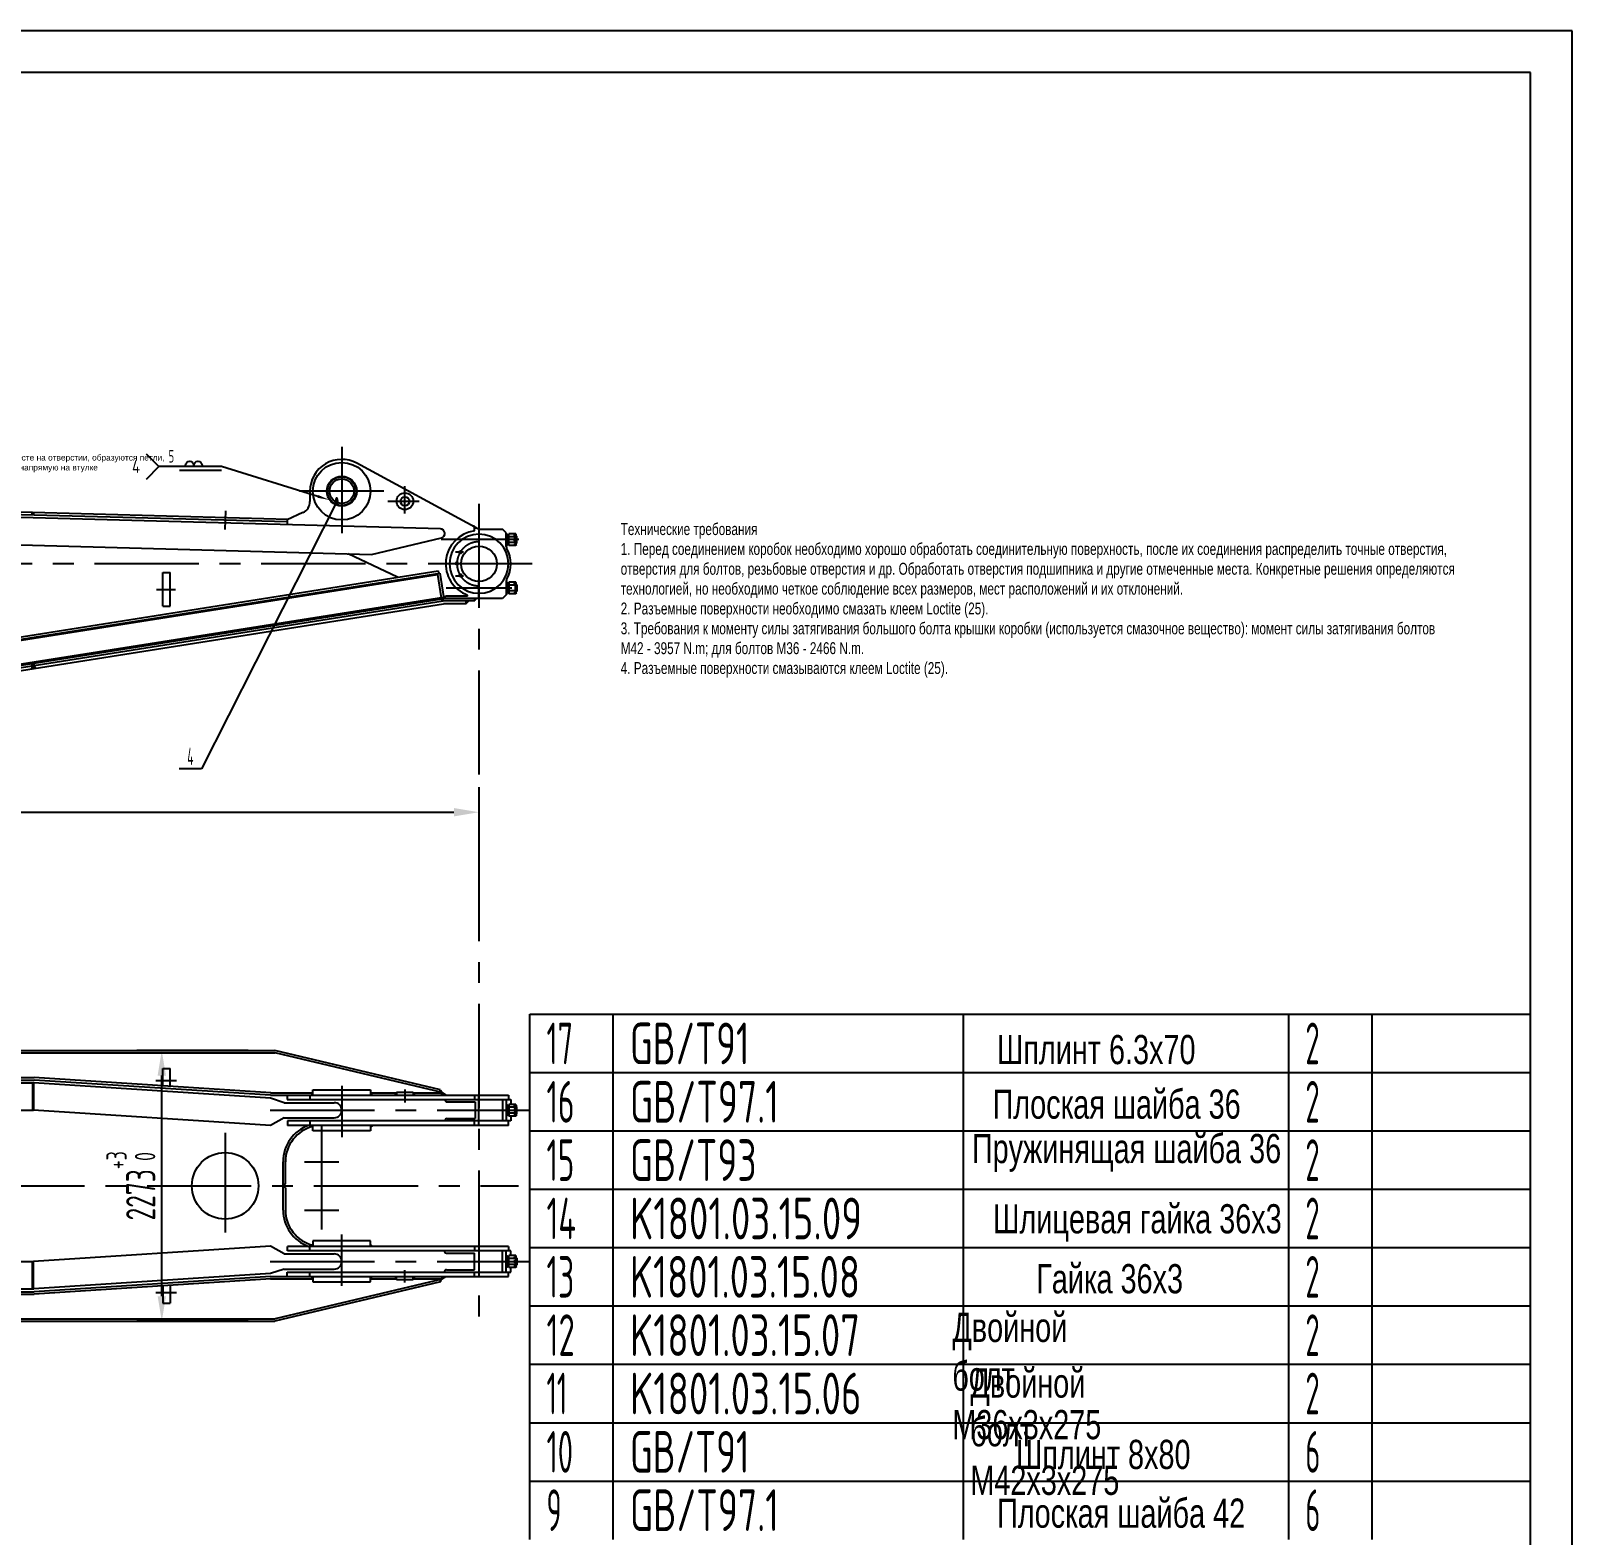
# Model space of a CAD drawing. Header units: millimetres. Extents: x 0 to 30627, y -801 to 20790.
# Drawn here: x 16461 to 29400, y 8155 to 20790 of the extents above; entities that cross this region are included whole.
import ezdxf
from ezdxf.enums import TextEntityAlignment as Align

# ---------------------------------------------------------------- set-up
doc = ezdxf.new("R2010")
doc.units = ezdxf.units.MM
doc.header["$LTSCALE"] = 700
doc.linetypes.add('F', pattern=[0.75, 0.5, -0.25])
doc.linetypes.add('G', pattern=[2, 1.25, -0.25, 0.25, -0.25])
for name, color, linetype in [('01', 7, 'Continuous'), ('02', 1, 'Continuous'), ('04', 2, 'F'), ('05', 142, 'G'), ('08', 1, 'Continuous'), ('11', 3, 'Continuous'), ('13', 3, 'Continuous')]:
    doc.layers.add(name, color=color, linetype=linetype)
doc.styles.get("Standard").update_dxf_attribs({"font": 'isocp', "width": 0.707, "bigfont": 'intecad.shx'})
doc.dimstyles.new('INTE', dxfattribs={"dimscale": 70, "dimtxt": 3.5, "dimasz": 3, "dimexe": 3, "dimexo": 0, "dimgap": 1, "dimtad": 1, "dimdec": 3, "dimdsep": 46, "dimtxsty": 'Standard', "dimcen": 0, "dimclrd": 1, "dimclre": 1, "dimclrt": 3, "dimaunit": 1, "dimadec": 0, "dimazin": 0, "dimtfac": 1, "dimtmove": 0, "dimatfit": 0, "dimfxl": 1, "dimarcsym": 0})

# ---------------------------------------------------------------- blocks, each defined once
blk = doc.blocks.new('*D7')
at = {"layer": '08', "color": 1, "lineweight": -2}
for p, q in [((2545, 12261), (2545, 14437)), ((20223, 13789), (20223, 14437)), ((2755, 14227), (20013, 14227))]:
    blk.add_line(p, q, dxfattribs=at)
at = {"layer": '08', "color": 1}
for points in [[(2755, 14262), (2755, 14192), (2545, 14227)], [(20013, 14262), (20013, 14192), (20223, 14227)]]:
    blk.add_solid(points, dxfattribs=at)
at = {"layer": 'DEFPOINTS', "color": 0}
for p in [(20223, 14227), (20223, 13789), (2545, 12261)]:
    blk.add_point(p, dxfattribs=at)
at = {"layer": '08', "color": 3, "insert": (11384, 14419), "char_height": 245, "attachment_point": 5}
blk.add_mtext('17678%%P0.5', dxfattribs=at)
blk = doc.blocks.new('*D13')
at = {"layer": '08', "color": 1, "lineweight": -2}
for p, q in [((18286, 12225), (17350, 12225)), ((17560, 10162), (17560, 12015)), ((18286, 9952), (17350, 9952))]:
    blk.add_line(p, q, dxfattribs=at)
at = {"layer": '08', "color": 1}
for points in [[(17525, 12015), (17595, 12015), (17560, 12225)], [(17525, 10162), (17595, 10162), (17560, 9952)]]:
    blk.add_solid(points, dxfattribs=at)
at = {"layer": 'DEFPOINTS', "color": 0}
for p in [(17560, 12225), (18286, 12225), (18286, 9952)]:
    blk.add_point(p, dxfattribs=at)
at = {"layer": '08', "color": 3, "insert": (17300, 11089), "char_height": 245, "attachment_point": 5, "rotation": 90}
blk.add_mtext('2273{\\C3;\\H0.7x;\\S+3^  0;}', dxfattribs=at)
blk = doc.blocks.new('*U14', base_point=(21252, 14157))
at = {"layer": '01'}
blk.add_lwpolyline([(20042, 14438), (20042, 14448, -1), (20111, 14448), (20111, 14438), (20111, 14448, -1), (20180, 14448), (20180, 14438), (20042, 14438)], format="xyb", dxfattribs=at)
at = {"layer": '02'}
for points in [[(19711, 14544), (19817, 14438), (19711, 14331)], [(21152, 14188), (20342, 14438), (19817, 14438)]]:
    blk.add_lwpolyline(points, dxfattribs=at)
blk.add_lwpolyline([(21252, 14157, 0, 24, 0), (21152, 14188, 24, 24, 0)], format="xyseb", dxfattribs=at)
at = {"layer": '04'}
blk.add_line((20342, 14406), (19817, 14406), dxfattribs=at)
at = {"layer": '13', "width": 0.707}
blk.add_text('5', height=105, dxfattribs=at).set_placement((19898, 14472))
at = {"layer": '13', "width": 1.010989}
blk.add_text('4', height=105, dxfattribs=at).set_placement((19592, 14385), (19661, 14385), align=Align.FIT)
blk = doc.blocks.new('*U36')
at = {"layer": '01'}
for points in [[(415, 292), (25, 292)], [(415, 5), (415, 292)]]:
    blk.add_lwpolyline(points, dxfattribs=at)
at = {"layer": '02'}
for points in [[(420, 297), (0, 297)], [(420, 0), (420, 297)]]:
    blk.add_lwpolyline(points, dxfattribs=at)
blk = doc.blocks.new('*U47')
at = {"layer": '01'}
for p, q in [((0, -490), (0, 0)), ((8400, -490), (8400, 0))]:
    blk.add_line(p, q, dxfattribs=at)
at = {"layer": '02'}
for p, q in [((0, 0), (700, 0)), ((700, -490), (700, 0)), ((700, 0), (3640, 0)), ((3640, -490), (3640, 0)), ((3640, 0), (6370, 0)), ((6370, -490), (6370, 0)), ((6370, 0), (7070, 0)), ((7070, -490), (7070, 0)), ((7070, 0), (8400, 0))]:
    blk.add_line(p, q, dxfattribs=at)
blk = doc.blocks.new('*U48')
at = {"layer": '01'}
for p, q in [((0, -490), (0, 0)), ((8400, -490), (8400, 0))]:
    blk.add_line(p, q, dxfattribs=at)
at = {"layer": '02'}
for p, q in [((0, 0), (700, 0)), ((700, -490), (700, 0)), ((700, 0), (3640, 0)), ((3640, -490), (3640, 0)), ((3640, 0), (6370, 0)), ((6370, -490), (6370, 0)), ((6370, 0), (7070, 0)), ((7070, -490), (7070, 0)), ((7070, 0), (8400, 0))]:
    blk.add_line(p, q, dxfattribs=at)
blk = doc.blocks.new('*U49')
at = {"layer": '01'}
for p, q in [((0, -490), (0, 0)), ((8400, -490), (8400, 0))]:
    blk.add_line(p, q, dxfattribs=at)
at = {"layer": '02'}
for p, q in [((0, 0), (700, 0)), ((700, -490), (700, 0)), ((700, 0), (3640, 0)), ((3640, -490), (3640, 0)), ((3640, 0), (6370, 0)), ((6370, -490), (6370, 0)), ((6370, 0), (7070, 0)), ((7070, -490), (7070, 0)), ((7070, 0), (8400, 0))]:
    blk.add_line(p, q, dxfattribs=at)
blk = doc.blocks.new('*U50')
at = {"layer": '01'}
for p, q in [((0, -490), (0, 0)), ((8400, -490), (8400, 0))]:
    blk.add_line(p, q, dxfattribs=at)
at = {"layer": '02'}
for p, q in [((0, 0), (700, 0)), ((700, -490), (700, 0)), ((700, 0), (3640, 0)), ((3640, -490), (3640, 0)), ((3640, 0), (6370, 0)), ((6370, -490), (6370, 0)), ((6370, 0), (7070, 0)), ((7070, -490), (7070, 0)), ((7070, 0), (8400, 0))]:
    blk.add_line(p, q, dxfattribs=at)
blk = doc.blocks.new('*U51')
at = {"layer": '01'}
for p, q in [((0, -490), (0, 0)), ((8400, -490), (8400, 0))]:
    blk.add_line(p, q, dxfattribs=at)
at = {"layer": '02'}
for p, q in [((0, 0), (700, 0)), ((700, -490), (700, 0)), ((700, 0), (3640, 0)), ((3640, -490), (3640, 0)), ((3640, 0), (6370, 0)), ((6370, -490), (6370, 0)), ((6370, 0), (7070, 0)), ((7070, -490), (7070, 0)), ((7070, 0), (8400, 0))]:
    blk.add_line(p, q, dxfattribs=at)
blk = doc.blocks.new('*U52')
at = {"layer": '01'}
for p, q in [((0, -490), (0, 0)), ((8400, -490), (8400, 0))]:
    blk.add_line(p, q, dxfattribs=at)
at = {"layer": '02'}
for p, q in [((0, 0), (700, 0)), ((700, -490), (700, 0)), ((700, 0), (3640, 0)), ((3640, -490), (3640, 0)), ((3640, 0), (6370, 0)), ((6370, -490), (6370, 0)), ((6370, 0), (7070, 0)), ((7070, -490), (7070, 0)), ((7070, 0), (8400, 0))]:
    blk.add_line(p, q, dxfattribs=at)
blk = doc.blocks.new('*U53')
at = {"layer": '01'}
for p, q in [((0, -490), (0, 0)), ((8400, -490), (8400, 0))]:
    blk.add_line(p, q, dxfattribs=at)
at = {"layer": '02'}
for p, q in [((0, 0), (700, 0)), ((700, -490), (700, 0)), ((700, 0), (3640, 0)), ((3640, -490), (3640, 0)), ((3640, 0), (6370, 0)), ((6370, -490), (6370, 0)), ((6370, 0), (7070, 0)), ((7070, -490), (7070, 0)), ((7070, 0), (8400, 0))]:
    blk.add_line(p, q, dxfattribs=at)
blk = doc.blocks.new('*U54')
at = {"layer": '01'}
for p, q in [((0, -490), (0, 0)), ((8400, -490), (8400, 0))]:
    blk.add_line(p, q, dxfattribs=at)
at = {"layer": '02'}
for p, q in [((0, 0), (700, 0)), ((700, -490), (700, 0)), ((700, 0), (3640, 0)), ((3640, -490), (3640, 0)), ((3640, 0), (6370, 0)), ((6370, -490), (6370, 0)), ((6370, 0), (7070, 0)), ((7070, -490), (7070, 0)), ((7070, 0), (8400, 0))]:
    blk.add_line(p, q, dxfattribs=at)
blk = doc.blocks.new('*U55')
at = {"layer": '01'}
for p, q in [((0, -490), (0, 0)), ((0, 0), (700, 0)), ((700, 0), (3640, 0)), ((3640, 0), (6370, 0)), ((6370, 0), (7070, 0)), ((7070, 0), (8400, 0)), ((8400, -490), (8400, 0))]:
    blk.add_line(p, q, dxfattribs=at)
at = {"layer": '02'}
for p, q in [((700, -490), (700, 0)), ((3640, -490), (3640, 0)), ((6370, -490), (6370, 0)), ((7070, -490), (7070, 0))]:
    blk.add_line(p, q, dxfattribs=at)

msp = doc.modelspace()

# ---------------------------------------------------------------- hatches: boundary and pattern name
at = {"layer": '01', "linetype": 'Continuous'}
msp.add_hatch(color=7, dxfattribs=at).paths.add_polyline_path([(16488.9525, 16743.0009), (16468.387, 16743.5557), (16475.7412, 16723.35), (16481.7412, 16723.1881)])
at = {"layer": '01'}
for points in [[(20184.7412, 16624.4882), (20184.7412, 16605.4882), (20219.8683, 16605.4882)], [(19921.7412, 16021.4882), (19909.1042, 16019.4932), (19912.3383, 15999.7561)], [(20116.1866, 15980.6206), (20136.4104, 16001.4882), (20116.1866, 16001.4882)], [(20188.7412, 16007.8313), (20203.2693, 16021.4882), (20188.7412, 16021.4882)], [(18829.2412, 11866.9964), (18829.2412, 11850.9964), (18813.2412, 11850.9964)], [(19312.2412, 11866.9964), (19312.2412, 11850.9964), (19328.2412, 11850.9964)], [(19530.7412, 11870.9964), (19515.8279, 11850.9964), (19530.7412, 11850.9964)], [(19670.7412, 11870.9964), (19685.6546, 11850.9964), (19670.7412, 11850.9964)], [(19907.4238, 11873.4971), (19894.6263, 11876.5433), (19898.6408, 11893.4088)], [(19946.3519, 11850.9964), (19909.1042, 11850.9964), (19914.0827, 11871.912)], [(19935.8151, 11859.4034), (19935.8151, 11850.9964), (19945.7479, 11850.9964)], [(18829.2412, 11580.9964), (18829.2412, 11596.9964), (18813.2412, 11596.9964)], [(19312.2412, 11580.9964), (19312.2412, 11596.9964), (19328.2412, 11596.9964)], [(18829.2412, 10596.9964), (18829.2412, 10580.9964), (18813.2412, 10580.9964)], [(19312.2412, 10596.9964), (19312.2412, 10580.9964), (19328.2412, 10580.9964)], [(18829.2412, 10310.9964), (18829.2412, 10326.9964), (18813.2412, 10326.9964)], [(19328.2412, 10326.9964), (19312.2412, 10326.9964), (19312.2412, 10310.9964)], [(19530.7412, 10306.9964), (19515.8279, 10326.9964), (19530.7412, 10326.9964)], [(19670.7412, 10306.9964), (19685.6546, 10326.9964), (19670.7412, 10326.9964)], [(19907.4238, 10304.4957), (19894.6263, 10301.4495), (19898.6408, 10284.584)], [(19946.3519, 10326.9964), (19909.1042, 10326.9964), (19914.0827, 10306.0807)], [(19935.8151, 10318.5894), (19935.8151, 10326.9964), (19945.7479, 10326.9964)]]:
    msp.add_hatch(color=256, dxfattribs=at).paths.add_polyline_path(points)
h = msp.add_hatch(color=256, dxfattribs=at)
h.paths.add_polyline_path([(16474.7254, 15457.0756), (16478.1866, 15457.622), (16478.1866, 15477.8697), (16465.3105, 15475.837)])
h.paths.add_polyline_path([(16495.4189, 15480.5901), (16478.1866, 15477.8697), (16478.1866, 15457.622), (16485.2557, 15458.738)])
h = msp.add_hatch(color=256, dxfattribs=at)
h.paths.add_polyline_path([(16479.4605, 15457.8231), (16470.6384, 15456.4304), (16466.0157, 15430.391), (16479.4605, 15432.5135)])
h.paths.add_polyline_path([(16487.6766, 15459.1201), (16479.4605, 15457.8231), (16479.4605, 15432.5135), (16497.006, 15435.2833)])
h = msp.add_hatch(color=256, dxfattribs=at)
h.paths.add_polyline_path([(18597.7234, 11105.8273), (18577.7412, 11098.5543), (18577.7412, 11088.9964), (18597.7234, 11088.9964)])
h.paths.add_polyline_path([(18597.7234, 11088.9964), (18577.7412, 11088.9964), (18577.7412, 11079.4384), (18597.7234, 11072.1655)])

# ---------------------------------------------------------------- linework, layer by layer
for p, q in [((20219.8683, 16605.4882), (19197.7684, 17158.3351)), ((19899.9514, 16605.9681), (11910.7412, 16821.4882)), ((18620.2154, 16685.5071), (11911.3481, 16866.4882)), ((18613.7412, 16665.6745), (11911.4154, 16846.4791)), ((18803.7412, 16923.4882), (18803.7412, 16836.0678)), ((16478.1866, 16723.284), (16478.7259, 16743.2768)), ((16478.1866, 16723.284), (16478.7259, 16743.2768)), ((20184.7412, 16589.8882), (20184.7412, 16630.4882)), ((20530.9006, 16566.1403), (20472.7412, 16566.1403)), ((20472.7412, 16466.836), (20472.7412, 16566.1403)), ((20534.7412, 16559.4882), (20530.9006, 16566.1403)), ((15716.3895, 16489.9873), (19321.0474, 16392.7467)), ((19321.0474, 16392.7467), (19906.7823, 16531.2713)), ((20451.7412, 16561.9882), (20462.7412, 16561.9882)), ((20462.7412, 16470.9882), (20451.7412, 16470.9882)), ((20462.7412, 16561.9882), (20462.7412, 16470.9882)), ((20472.7412, 16556.4882), (20462.7412, 16556.4882)), ((20472.7412, 16476.4882), (20462.7412, 16476.4882)), ((20532.3227, 16541.3142), (20472.7412, 16541.3142)), ((20532.3227, 16491.6621), (20472.7412, 16491.6621)), ((20530.9006, 16466.836), (20472.7412, 16466.836)), ((20516.7412, 16522.4882), (20516.7412, 16510.4882)), ((20534.7412, 16522.4882), (20516.7412, 16522.4882)), ((20534.7412, 16510.4882), (20516.7412, 16510.4882)), ((20534.7412, 16556.7272), (20519.7412, 16556.7272)), ((20519.7412, 16550.3629), (20519.7412, 16556.7272)), ((20534.7412, 16550.3629), (20519.7412, 16550.3629)), ((20534.7412, 16482.6134), (20519.7412, 16482.6134)), ((20519.7412, 16482.6134), (20519.7412, 16476.2491)), ((20534.7412, 16476.2491), (20519.7412, 16476.2491)), ((20534.7412, 16473.4882), (20530.9006, 16466.836)), ((20534.7412, 16473.4882), (20534.7412, 16559.4882)), ((20536.4389, 16546.4882), (20534.7412, 16546.4882)), ((20536.4389, 16486.4882), (20534.7412, 16486.4882)), ((20536.4389, 16546.4882), (20536.4389, 16486.4882)), ((19539.9027, 16201.1353), (19125.8243, 16398.0131)), ((9815.1852, 14664.9343), (19881.038, 16253.9852)), ((9818.3039, 14645.1789), (19892.8233, 16235.598)), ((9819.8633, 14635.3012), (19874.6273, 16222.6016)), ((17567.4426, 16239.0564), (17631.4426, 16239.0564)), ((19874.6273, 16222.6016), (19905.1905, 16028.9992)), ((19892.8233, 16235.598), (19926.5051, 16022.2402)), ((20127.7412, 16040.4882), (20127.7412, 16051.1601)), ((20462.7412, 16155.9882), (20451.7412, 16155.9882)), ((20451.7412, 16064.9882), (20462.7412, 16064.9882)), ((20462.7412, 16064.9882), (20462.7412, 16155.9882)), ((20472.7412, 16150.4882), (20462.7412, 16150.4882)), ((20472.7412, 16070.4882), (20462.7412, 16070.4882)), ((20472.7412, 16160.1403), (20472.7412, 16060.836)), ((20530.9006, 16160.1403), (20472.7412, 16160.1403)), ((20532.3227, 16135.3142), (20472.7412, 16135.3142)), ((20532.3227, 16085.6621), (20472.7412, 16085.6621)), ((20530.9006, 16060.836), (20472.7412, 16060.836)), ((20534.7412, 16150.7272), (20519.7412, 16150.7272)), ((20519.7412, 16144.3629), (20519.7412, 16150.7272)), ((20534.7412, 16144.3629), (20519.7412, 16144.3629)), ((20534.7412, 16076.6134), (20519.7412, 16076.6134)), ((20519.7412, 16076.6134), (20519.7412, 16070.2491)), ((20534.7412, 16070.2491), (20519.7412, 16070.2491)), ((20534.7412, 16153.4882), (20530.9006, 16160.1403)), ((20534.7412, 16067.4882), (20530.9006, 16060.836)), ((20534.7412, 16067.4882), (20534.7412, 16153.4882)), ((20536.4389, 16140.4882), (20534.7412, 16140.4882)), ((20536.4389, 16080.4882), (20534.7412, 16080.4882)), ((20536.4389, 16080.4882), (20536.4389, 16140.4882)), ((9850.4264, 14441.6988), (19924.9458, 16032.1179)), ((9851.9858, 14431.8212), (19926.5051, 16022.2402)), ((9855.1064, 14412.0661), (19923.3102, 16001.4882)), ((9859.0073, 14387.3723), (19925.2714, 15976.4882)), ((17567.4426, 15959.0564), (17631.4426, 15959.0564)), ((19912.3383, 15999.7561), (19909.1042, 16019.4932)), ((19912.3383, 15999.7561), (19921.7412, 16021.4882)), ((20116.1866, 15980.6206), (20136.4104, 16001.4882)), ((20116.1866, 15976.4882), (20116.1866, 16001.4882)), ((20188.7412, 16007.8313), (20203.2693, 16021.4882)), ((16474.7254, 15457.0756), (16465.3105, 15475.837)), ((16470.6384, 15456.4304), (16466.0157, 15430.391)), ((16478.1866, 15457.622), (16475.0679, 15477.3773)), ((16478.1866, 15457.622), (16478.1866, 15477.8697)), ((16485.2557, 15458.738), (16495.4189, 15480.5901)), ((16487.6766, 15459.1201), (16497.006, 15435.2833)), ((19898.9102, 11894.5404), (18508.5152, 12225.4964)), ((7674.7412, 11997.9964), (16488.3804, 11997.9964)), ((18587.7412, 11787.4964), (18473.7412, 11825.4964)), ((18587.7412, 11787.4964), (19007.2412, 11787.4964)), ((18803.7412, 11850.9964), (18803.7412, 11812.9964)), ((18813.2412, 11850.9964), (18829.2412, 11866.9964)), ((18829.2412, 11850.9964), (18829.2412, 11895.9964)), ((19312.2412, 11895.9964), (19312.2412, 11850.9964)), ((19328.2412, 11850.9964), (19312.2412, 11866.9964)), ((19530.7412, 11870.9964), (19515.8279, 11850.9964)), ((19530.7412, 11875.9964), (19530.7412, 11850.9964)), ((19530.7412, 11875.9964), (19670.7412, 11875.9964)), ((19670.7412, 11875.9964), (19670.7412, 11850.9964)), ((19670.7412, 11870.9964), (19685.6546, 11850.9964)), ((19898.6408, 11893.4088), (19907.4238, 11873.4971)), ((19914.0827, 11871.912), (19946.3519, 11850.9964)), ((19935.8151, 11859.4034), (19945.7479, 11850.9964)), ((19935.8151, 11857.826), (19935.8151, 11850.9964)), ((20184.7412, 11850.9964), (20184.7412, 11812.9964)), ((20222.7412, 11596.9964), (20222.7412, 11850.9964)), ((20470.7412, 11850.9964), (20470.7412, 11812.9964)), ((18473.7412, 11596.4964), (16481.7412, 11723.9964)), ((18587.7412, 11660.4964), (18473.7412, 11596.4964)), ((18587.7412, 11660.4964), (19007.2412, 11660.4964)), ((20451.7412, 11769.4964), (20462.7412, 11769.4964)), ((20462.7412, 11678.4964), (20451.7412, 11678.4964)), ((20462.7412, 11769.4964), (20462.7412, 11678.4964)), ((20472.7412, 11763.9964), (20462.7412, 11763.9964)), ((20472.7412, 11683.9964), (20462.7412, 11683.9964)), ((20472.7412, 11773.6485), (20472.7412, 11674.3443)), ((20530.9006, 11773.6485), (20472.7412, 11773.6485)), ((20532.3227, 11748.8225), (20472.7412, 11748.8225)), ((20532.3227, 11699.1703), (20472.7412, 11699.1703)), ((20530.9006, 11674.3443), (20472.7412, 11674.3443)), ((20534.7412, 11729.9964), (20516.7412, 11729.9964)), ((20516.7412, 11717.9964), (20516.7412, 11729.9964)), ((20534.7412, 11717.9964), (20516.7412, 11717.9964)), ((20519.7412, 11757.8712), (20519.7412, 11764.2355)), ((20534.7412, 11764.2355), (20519.7412, 11764.2355)), ((20534.7412, 11757.8712), (20519.7412, 11757.8712)), ((20519.7412, 11690.1216), (20519.7412, 11683.7573)), ((20534.7412, 11690.1216), (20519.7412, 11690.1216)), ((20534.7412, 11683.7573), (20519.7412, 11683.7573)), ((20534.7412, 11766.9964), (20530.9006, 11773.6485)), ((20534.7412, 11680.9964), (20530.9006, 11674.3443)), ((20534.7412, 11766.9964), (20534.7412, 11680.9964)), ((20536.4389, 11753.9964), (20534.7412, 11753.9964)), ((20536.4389, 11693.9964), (20534.7412, 11693.9964)), ((20536.4389, 11753.9964), (20536.4389, 11693.9964)), ((20489.7412, 11634.9964), (18614.7234, 11634.9964)), ((18614.7234, 11634.9964), (18614.7234, 11596.9964)), ((20470.7412, 11596.9964), (18614.7234, 11596.9964)), ((18803.7412, 11634.9964), (18803.7412, 11596.9964)), ((18813.2412, 11596.9964), (18829.2412, 11580.9964)), ((18829.2412, 11551.9964), (18829.2412, 11596.9964)), ((19312.2412, 11551.9964), (18829.2412, 11551.9964)), ((19328.2412, 11596.9964), (19312.2412, 11580.9964)), ((19312.2412, 11596.9964), (19312.2412, 11551.9964)), ((20184.7412, 11596.9964), (20184.7412, 11634.9964)), ((20470.7412, 11596.9964), (20470.7412, 11634.9964)), ((18577.7412, 10885.9964), (18577.7412, 11291.9964)), ((18597.7234, 11105.8273), (18577.7412, 11098.5543)), ((18597.7234, 11072.1655), (18577.7412, 11079.4384)), ((19312.2412, 10625.9964), (18829.2412, 10625.9964)), ((18829.2412, 10625.9964), (18829.2412, 10580.9964)), ((19312.2412, 10580.9964), (19312.2412, 10625.9964)), ((18473.7412, 10581.4964), (16481.7412, 10453.9964)), ((18587.7412, 10517.4964), (18473.7412, 10581.4964)), ((18587.7412, 10517.4964), (19007.2412, 10517.4964)), ((20470.7412, 10580.9964), (18614.7234, 10580.9964)), ((18614.7234, 10542.9964), (18614.7234, 10580.9964)), ((20489.7412, 10542.9964), (18614.7234, 10542.9964)), ((18803.7412, 10542.9964), (18803.7412, 10580.9964)), ((18813.2412, 10580.9964), (18829.2412, 10596.9964)), ((19328.2412, 10580.9964), (19312.2412, 10596.9964)), ((20184.7412, 10580.9964), (20184.7412, 10542.9964)), ((20222.7412, 10580.9964), (20222.7412, 10326.9964)), ((20462.7412, 10499.4964), (20451.7412, 10499.4964)), ((20462.7412, 10408.4964), (20462.7412, 10499.4964)), ((20472.7412, 10493.9964), (20462.7412, 10493.9964)), ((20470.7412, 10580.9964), (20470.7412, 10542.9964)), ((20472.7412, 10404.3443), (20472.7412, 10503.6485)), ((20530.9006, 10503.6485), (20472.7412, 10503.6485)), ((20534.7412, 10494.2355), (20519.7412, 10494.2355)), ((20519.7412, 10487.8712), (20519.7412, 10494.2355)), ((20534.7412, 10487.8712), (20519.7412, 10487.8712)), ((20534.7412, 10496.9964), (20530.9006, 10503.6485)), ((20534.7412, 10410.9964), (20534.7412, 10496.9964)), ((20536.4389, 10483.9964), (20534.7412, 10483.9964)), ((20536.4389, 10423.9964), (20536.4389, 10483.9964)), ((18587.7412, 10390.4964), (18473.7412, 10352.4964)), ((18587.7412, 10390.4964), (19007.2412, 10390.4964)), ((18803.7412, 10326.9964), (18803.7412, 10364.9964)), ((20184.7412, 10326.9964), (20184.7412, 10364.9964)), ((20451.7412, 10408.4964), (20462.7412, 10408.4964)), ((20472.7412, 10413.9964), (20462.7412, 10413.9964)), ((20470.7412, 10326.9964), (20470.7412, 10364.9964)), ((20532.3227, 10478.8225), (20472.7412, 10478.8225)), ((20532.3227, 10429.1703), (20472.7412, 10429.1703)), ((20530.9006, 10404.3443), (20472.7412, 10404.3443)), ((20516.7412, 10447.9964), (20516.7412, 10459.9964)), ((20534.7412, 10459.9964), (20516.7412, 10459.9964)), ((20534.7412, 10447.9964), (20516.7412, 10447.9964)), ((20519.7412, 10420.1216), (20519.7412, 10413.7573)), ((20534.7412, 10420.1216), (20519.7412, 10420.1216)), ((20534.7412, 10413.7573), (20519.7412, 10413.7573)), ((20534.7412, 10410.9964), (20530.9006, 10404.3443)), ((20536.4389, 10423.9964), (20534.7412, 10423.9964)), ((19898.9102, 10283.4524), (18508.5152, 9952.4964)), ((18813.2412, 10326.9964), (18829.2412, 10310.9964)), ((18829.2412, 10326.9964), (18829.2412, 10281.9964)), ((19312.2412, 10281.9964), (19312.2412, 10326.9964)), ((19328.2412, 10326.9964), (19312.2412, 10310.9964)), ((19530.7412, 10306.9964), (19515.8279, 10326.9964)), ((19530.7412, 10301.9964), (19530.7412, 10326.9964)), ((19530.7412, 10301.9964), (19670.7412, 10301.9964)), ((19670.7412, 10306.9964), (19685.6546, 10326.9964)), ((19670.7412, 10301.9964), (19670.7412, 10326.9964)), ((19898.6408, 10284.584), (19907.4238, 10304.4957)), ((19914.0827, 10306.0807), (19946.3519, 10326.9964)), ((19935.8151, 10318.5894), (19945.7479, 10326.9964)), ((7674.7412, 10179.9964), (16488.3804, 10179.9964))]:
    msp.add_line(p, q, dxfattribs=at)
at = {"layer": '01', "color": 7, "linetype": 'Continuous'}
for p, q in [((16475.7966, 16723.1979), (16468.387, 16743.5557)), ((16481.7412, 16723.1881), (16488.9525, 16743.0009)), ((18744.8483, 16743.6244), (18613.7412, 16682.4882)), ((18613.7412, 16682.4882), (18613.7412, 16641.4882)), ((20184.7412, 16630.4882), (20173.6485, 16630.4882)), ((20222.7412, 16605.4882), (20419.7412, 16605.4882)), ((20222.7412, 16605.4882), (20222.7412, 16447.9882)), ((20451.7412, 16573.4882), (20419.7412, 16605.4882)), ((20451.7412, 16457.5298), (20451.7412, 16573.4882)), ((20539.4389, 16543.4882), (20536.4389, 16546.4882)), ((20539.4389, 16489.4882), (20536.4389, 16486.4882)), ((20539.4389, 16489.4882), (20539.4389, 16543.4882)), ((17567.4426, 15959.0564), (17567.4426, 16239.0564)), ((17631.4426, 15959.0564), (17631.4426, 16239.0564)), ((19881.038, 16253.9852), (19883.9967, 16235.2434)), ((20222.7412, 16021.4882), (20222.7412, 16178.9882)), ((20451.7412, 16053.4882), (20419.7412, 16021.4882)), ((20451.7412, 16169.4465), (20451.7412, 16053.4882)), ((20539.4389, 16137.4882), (20536.4389, 16140.4882)), ((20539.4389, 16083.4882), (20536.4389, 16080.4882)), ((20539.4389, 16137.4882), (20539.4389, 16083.4882)), ((20419.7412, 16021.4882), (19921.7412, 16021.4882)), ((20188.7412, 16001.4882), (19923.3102, 16001.4882)), ((20116.1866, 15976.4882), (19925.2714, 15976.4882)), ((20127.7412, 16040.4882), (19949.7412, 16040.4882)), ((20188.7412, 16001.4882), (20188.7412, 16021.4882)), ((6990.6956, 12205.4964), (18512.6519, 12205.4964)), ((7001.3686, 12225.4964), (18508.5152, 12225.4964)), ((19914.0827, 11871.912), (18512.6519, 12205.4964)), ((17567.4426, 11928.9582), (17567.4426, 12073.9173)), ((17567.4426, 12073.9173), (17631.4426, 12073.9173)), ((17631.4426, 11924.8634), (17631.4426, 12073.9173)), ((7739.9913, 11977.9964), (16487.7412, 11977.9964)), ((9958.4157, 11952.9964), (16487.7412, 11952.9964)), ((16475.7966, 11952.9964), (16475.7966, 11723.9964)), ((16481.7412, 11952.9964), (16481.7412, 11723.9964)), ((18473.7412, 11825.4964), (16486.145, 11953.0474)), ((18472.7412, 11850.9964), (16487.7412, 11977.9964)), ((18474.0182, 11870.9556), (16488.3804, 11997.9964)), ((18472.7412, 11870.9964), (18829.2412, 11870.9964)), ((18472.7412, 11850.9964), (20470.7412, 11850.9964)), ((18612.7412, 11850.9964), (18612.7412, 11812.9964)), ((18612.7412, 11812.9964), (20489.7412, 11812.9964)), ((18829.2412, 11895.9964), (19312.2412, 11895.9964)), ((19312.2412, 11870.9964), (19530.7412, 11870.9964)), ((19670.7412, 11870.9964), (19915.4954, 11870.9964)), ((19894.6263, 11876.5433), (19898.9102, 11894.5404)), ((19909.1042, 11850.9964), (19914.0827, 11871.912)), ((19955.3102, 11793.9964), (20190.3102, 11793.9964)), ((20190.3102, 11793.9964), (20190.3102, 11653.9964)), ((20419.7412, 11812.9964), (20419.7412, 11634.9964)), ((20451.7412, 11812.9964), (20451.7412, 11634.9964)), ((20489.7412, 11812.9964), (20489.7412, 11773.6485)), ((11888.223, 11723.9964), (16481.7412, 11723.9964)), ((19955.3102, 11653.9964), (20190.3102, 11653.9964)), ((20489.7412, 11674.3443), (20489.7412, 11634.9964)), ((20539.4389, 11750.9964), (20536.4389, 11753.9964)), ((20539.4389, 11696.9964), (20536.4389, 11693.9964)), ((20539.4389, 11696.9964), (20539.4389, 11750.9964)), ((18597.7234, 11105.8273), (18597.7234, 11291.9964)), ((18597.7234, 11072.1655), (18597.7234, 10885.9964)), ((19949.7412, 10523.9964), (20184.7412, 10523.9964)), ((20184.7412, 10383.9964), (20184.7412, 10523.9964)), ((20419.7412, 10364.9964), (20419.7412, 10542.9964)), ((20451.7412, 10364.9964), (20451.7412, 10542.9964)), ((20489.7412, 10503.6485), (20489.7412, 10542.9964)), ((20539.4389, 10480.9964), (20536.4389, 10483.9964)), ((20539.4389, 10480.9964), (20539.4389, 10426.9964)), ((11888.223, 10453.9964), (16481.7412, 10453.9964)), ((16475.7966, 10224.9964), (16475.7966, 10453.9964)), ((16481.7412, 10224.9964), (16481.7412, 10453.9964)), ((16481.7412, 10224.9964), (16481.7412, 10453.9964)), ((18473.7412, 10352.4964), (16486.9399, 10224.9964)), ((18612.7412, 10364.9964), (20489.7412, 10364.9964)), ((18612.7412, 10326.9964), (18612.7412, 10364.9964)), ((19949.7412, 10383.9964), (20184.7412, 10383.9964)), ((20489.7412, 10364.9964), (20489.7412, 10404.3443)), ((20539.4389, 10426.9964), (20536.4389, 10423.9964)), ((9958.4157, 10224.9964), (16486.9399, 10224.9964)), ((18472.7412, 10326.9964), (16487.7412, 10199.9964)), ((18474.0182, 10307.0372), (16488.3804, 10179.9964)), ((17567.4426, 10249.0346), (17567.4426, 10104.0755)), ((17631.4426, 10253.1293), (17631.4426, 10104.0755)), ((18472.7412, 10326.9964), (20470.7412, 10326.9964)), ((18472.7412, 10306.9964), (18829.2412, 10306.9964)), ((19914.0827, 10306.0807), (18512.6519, 9972.4964)), ((18829.2412, 10281.9964), (19312.2412, 10281.9964)), ((19312.2412, 10306.9964), (19530.7412, 10306.9964)), ((19670.7412, 10306.9964), (19915.4954, 10306.9964)), ((19894.6263, 10301.4495), (19898.9102, 10283.4524)), ((19909.1042, 10326.9964), (19914.0827, 10306.0807)), ((7739.9913, 10199.9964), (16487.7412, 10199.9964)), ((17567.4426, 10104.0755), (17631.4426, 10104.0755)), ((6990.6956, 9972.4964), (18512.6519, 9972.4964)), ((7001.3686, 9952.4964), (18508.5152, 9952.4964))]:
    msp.add_line(p, q, dxfattribs=at)
for centre, radius in [((19070.7412, 16923.4882), 241.5), ((19070.7412, 16923.4882), 102.5), ((19600.7412, 16838.9882), 70), ((20526.4389, 16516.4882), 5.25), ((20037.7412, 16313.4882), 8.0687), ((20067.0974, 16413.4882), 8.0687), ((20067.0974, 16213.4882), 8.0687), ((20526.4389, 11723.9964), 5.25), ((18091.7412, 11088.9964), 279.5), ((20526.4389, 10453.9964), 5.25)]:
    msp.add_circle(centre, radius, dxfattribs=at)
at = {"layer": '01'}
for centre, radius in [((19070.7412, 16923.4882), 125.5), ((19070.7412, 16923.4882), 120.5), ((19600.7412, 16838.9882), 38), ((20222.7412, 16313.4882), 149.5)]:
    msp.add_circle(centre, radius, dxfattribs=at)
at = {"layer": '01', "color": 7, "linetype": 'Continuous'}
for centre, radius, start, end in [((19070.7412, 16923.4882), 267, 61.5913425, 180), ((20476.7412, 16457.5298), 25, 180, 209.55727529), ((20222.7412, 16313.4882), 267, 330.44272471, 29.55727529), ((20476.7412, 16169.4465), 25, 150.44272471, 180), ((19955.3102, 11812.9964), 19, 180, 270), ((19955.3102, 11634.9964), 19, 90, 180), ((19949.7412, 10542.9964), 19, 180, 270), ((19949.7412, 10364.9964), 19, 90, 180)]:
    msp.add_arc(centre, radius, start, end, dxfattribs=at)
at = {"layer": '01'}
for centre, radius, start, end in [((18701.7412, 16836.0678), 102, 295, 0), ((19898.1841, 16568.1457), 37.8636, 283.12541605, 89.58471552), ((20222.7412, 16313.4882), 279, 97.82805725, 250.0925511), ((20476.3087, 16538.3762), 61.2464, 17.43513574, 26.95670725), ((20222.7412, 16313.4882), 248, 90, 180), ((20222.7412, 16313.4882), 248, 0, 90), ((20476.3087, 16494.6001), 61.2464, 333.04329275, 342.56486426), ((20515.8034, 16550.5771), 18.9391, 330.71921266, 359.3519923), ((20349.0315, 16508.1985), 186.2587, 4.40001683, 10.24129933), ((20349.0315, 16524.7778), 186.2587, 349.75870067, 355.59998317), ((20515.8034, 16482.3992), 18.9391, 0.6480077, 29.28078734), ((20222.7412, 16313.4882), 248, 180, 270), ((20222.7412, 16313.4882), 248, 270, 0), ((20476.3087, 16132.3762), 61.2464, 17.43513574, 26.95670725), ((20476.3087, 16088.6001), 61.2464, 333.04329275, 342.56486426), ((20515.8034, 16144.5771), 18.9391, 330.71921266, 359.3519923), ((20349.0315, 16102.1985), 186.2587, 4.40001683, 10.24129933), ((20349.0315, 16118.7778), 186.2587, 349.75870067, 355.59998317), ((20515.8034, 16076.3992), 18.9391, 0.6480077, 29.28078734), ((19949.7412, 16021.4882), 19, 90, 180), ((19007.2412, 11723.9964), 63.5, 270, 90), ((20476.3087, 11745.8845), 61.2464, 17.43513574, 26.95670725), ((20476.3087, 11702.1083), 61.2464, 333.04329275, 342.56486426), ((20515.8034, 11758.0854), 18.9391, 330.71921266, 359.3519923), ((20349.0315, 11715.7067), 186.2587, 4.40001683, 10.24129933), ((20349.0315, 11732.286), 186.2587, 349.75870067, 355.59998317), ((20515.8034, 11689.9074), 18.9391, 0.6480077, 29.28078734), ((18901.7412, 11291.9964), 324, 109.71911604, 180), ((18902.7234, 11291.9964), 305, 103.94115432, 180), ((18901.7412, 10885.9964), 324, 180, 250.28088396), ((18902.7234, 10885.9964), 305, 180, 256.05884568), ((19007.2412, 10453.9964), 63.5, 270, 90), ((20476.3087, 10475.8845), 61.2464, 17.43513574, 26.95670725), ((20515.8034, 10488.0854), 18.9391, 330.71921266, 359.3519923), ((20476.3087, 10432.1083), 61.2464, 333.04329275, 342.56486426), ((20349.0315, 10445.7067), 186.2587, 4.40001683, 10.24129933), ((20349.0315, 10462.286), 186.2587, 349.75870067, 355.59998317), ((20515.8034, 10419.9074), 18.9391, 0.6480077, 29.28078734)]:
    msp.add_arc(centre, radius, start, end, dxfattribs=at)
at = {"layer": '02'}
for p, q in [((19027.9615, 16830.3423), (17893.0115, 14591.6459)), ((17893.0115, 14591.6459), (17707.0115, 14591.6459))]:
    msp.add_line(p, q, dxfattribs=at)
at = {"layer": '02', "color": 1, "linetype": 'Continuous'}
for centre, start, end in [((20037.7412, 16313.4882), 304.57901079, 180), ((20067.0974, 16413.4882), 180, 55.42098921), ((20067.0974, 16213.4882), 304.57901079, 180)]:
    msp.add_arc(centre, 12, start, end, dxfattribs=at)
at = {"layer": '05'}
for p, q in [((19070.7412, 17296.3939), (19070.7412, 16570.0569)), ((19600.7412, 16737.1773), (19600.7412, 16965.7025)), ((19424.1725, 16923.4882), (18717.31, 16923.4882)), ((19457.4472, 16838.9882), (19721.7573, 16838.9882)), ((18093.8715, 16758.7224), (18089.611, 16600.7899)), ((20222.7412, 16817.8562), (20222.7412, 9976.6758)), ((20558.5833, 16516.4882), (19904.9154, 16516.4882)), ((20526.4389, 16501.9772), (20526.4389, 16533.7079)), ((20670.6423, 16313.4882), (2219.6576, 16313.4882)), ((20025.1002, 16413.4882), (20093.4448, 16413.4882)), ((20025.1002, 16213.4882), (20093.4448, 16213.4882)), ((19947.6412, 16110.4882), (20497.8412, 16110.4882)), ((20526.4389, 16124.9991), (20526.4389, 16093.2684)), ((17510.2716, 11974.2303), (17682.5635, 11974.2303)), ((19070.7412, 11928.5645), (19070.7412, 11498.5)), ((19600.7412, 11898.5446), (19600.7412, 11790.1175)), ((20526.4389, 11709.4854), (20526.4389, 11741.2162)), ((18901.7412, 11596.9964), (18901.7412, 10580.9964)), ((18758.442, 11291.9964), (19047.0049, 11291.9964)), ((2036.0837, 11088.9964), (20554.1324, 11088.9964)), ((18758.442, 10885.9964), (19047.0049, 10885.9964)), ((19070.7412, 10249.4283), (19070.7412, 10679.4928)), ((19600.7412, 10278.3724), (19600.7412, 10381.4102)), ((20526.4389, 10468.5074), (20526.4389, 10436.7766)), ((17510.2716, 10193.0755), (17682.5635, 10193.0755))]:
    msp.add_line(p, q, dxfattribs=at)
at = {"layer": '05', "color": 142, "linetype": 'G'}
for p, q in [((17514.9612, 16099.0564), (17675.5254, 16099.0564)), ((18470.8701, 11723.9964), (20641.3866, 11723.9964)), ((18091.7412, 11534.7816), (18091.7412, 10696.6911)), ((18470.8701, 10453.9964), (20641.3866, 10453.9964))]:
    msp.add_line(p, q, dxfattribs=at)
msp.add_arc((20222.7412, 16313.4882), 185, 90, 270, dxfattribs=at)

# ---------------------------------------------------------------- block references
at = {"layer": '01'}
msp.add_blockref('*U14', (18969.8791, 16848.8083), dxfattribs=at)
at = {"layer": '05', "xscale": 70, "yscale": 70, "zscale": 70}
msp.add_blockref('*U36', (0, 0), dxfattribs=at)
at = {"layer": '05'}
for name, p in [('*U55', (20650, 12530)), ('*U54', (20650, 12040)), ('*U53', (20650, 11550)), ('*U52', (20650, 11060)), ('*U51', (20650, 10570)), ('*U50', (20650, 10080)), ('*U49', (20650, 9590)), ('*U48', (20650, 9100)), ('*U47', (20650, 8610))]:
    msp.add_blockref(name, p, dxfattribs=at)

# ---------------------------------------------------------------- texts
at = {"layer": '02', "width": 0.605172}
msp.add_text('●', height=60, dxfattribs=at).set_placement((19009.9615, 16800.3423), (19045.9615, 16800.3423), align=Align.FIT)
at = {"layer": '05', "attachment_point": 1}
for s, insert, char_height in [('{\\fArial|b0|i0|c204|p34;\\W1;\\C3;Скапливаются вместе на отверстии, образуются петли,\\Pнельзя сваривать напрямую на втулке}', (15769.6062, 17230.8628), 50), ('{\\fArial|b0|i0|c204|p34;\\C3;Технические требования\\P1. Перед соединением коробок необходимо хорошо обработать соединительную поверхность, после их соединения распределить точные отверстия,\\Pотверстия для болтов, резьбовые отверстия и др. Обработать отверстия подшипника и другие отмеченные места. Конкретные решения определяются\\Pтехнологией, но необходимо четкое соблюдение всех размеров, мест расположений и их отклонений.\\P2. Разъемные поверхности необходимо смазать клеем \\fArial|b0|i0|c0|p34;Loctite (25).\\P\\fArial|b0|i0|c204|p34;3. Требования к моменту силы затягивания большого болта крышки коробки (используется смазочное вещество): момент силы затягивания болтов\\PМ42 - 3957 \\fArial|b0|i0|c0|p34;N.m\\fArial|b0|i0|c204|p34;; для болтов М36 - \\fArial|b0|i0|c0|p34;2466 N.m.\\P\\fArial|b0|i0|c204|p34;4. Разъемные поверхности смазываются клеем \\fArial|b0|i0|c0|p34;Loctite (25).}', (21412.4366, 16654.9425), 100), ('{\\fArial|b0|i0|c204|p34;\\C3;Шплинт 6.3х70}', (24570.9284, 12356.1682), 245), ('{\\fArial|b0|i0|c204|p34;\\C3;Плоская шайба 36}', (24534.7345, 11898.1079), 245), ('{\\fArial|b0|i0|c204|p34;\\C3;Пружинящая шайба 36}', (24360.8362, 11525.0562), 245), ('{\\fArial|b0|i0|c204|p34;\\C3;Шлицевая гайка 36х3}', (24538.622, 10934.9435), 245), ('{\\fArial|b0|i0|c204|p34;\\C3;Гайка 36х3}', (24900.4158, 10431.5786), 245), ('{\\fArial|b0|i0|c204|p34;\\C3;Шплинт 8х80}', (24730.7611, 8955.8405), 245), ('{\\fArial|b0|i0|c204|p34;\\C3;Плоская шайба 42}', (24572.2606, 8462.8324), 245)]:
    msp.add_mtext(s, dxfattribs=dict(at, insert=insert, char_height=char_height))
at = {"layer": '05', "char_height": 245, "width": 8.352767, "attachment_point": 1}
for s, insert in [('{\\fArial|b0|i0|c204|p34;\\C3;Двойной болт М36х3х275}', (24196.1834, 10022.9174)), ('{\\fArial|b0|i0|c204|p34;\\C3;Двойной болт М42х3х275}', (24347.5249, 9555.2959))]:
    msp.add_mtext(s, dxfattribs=dict(at, insert=insert))
at = {"layer": '11'}
for s, height, width, p, p2 in [('4', 148.4924, 0.543846, (17773.7654, 14621.6459), (17826.2575, 14621.6459)), ('17', 350, 0.606, (20790, 12110), (21012.705, 12110)), ('GB/T91', 350, 0.690281, (21490, 12110), (22493.4768, 12110)), ('2', 350, 0.562593, (27160, 12110), (27280.1253, 12110)), ('16', 350, 0.610556, (20790, 11620), (21024.9801, 11620)), ('GB/T97.1', 350, 0.693525, (21490, 11620), (22740.9268, 11620)), ('2', 350, 0.562593, (27160, 11620), (27280.1253, 11620)), ('15', 350, 0.609833, (20790, 11130), (21022.9547, 11130)), ('GB/T93', 350, 0.691199, (21490, 11130), (22553.2165, 11130)), ('2', 350, 0.562593, (27160, 11130), (27280.1253, 11130)), ('14', 350, 0.614783, (20790, 10640), (21037.45, 10640)), ('K1801.03.15.09', 350, 0.693788, (21490, 10640), (23439.0631, 10640)), ('2', 350, 0.562593, (27160, 10640), (27280.1253, 10640)), ('13', 350, 0.609833, (20790, 10150), (21022.9547, 10150)), ('K1801.03.15.08', 350, 0.693669, (21490, 10150), (23421.3472, 10150)), ('2', 350, 0.562593, (27160, 10150), (27280.1253, 10150)), ('12', 350, 0.611465, (20790, 9660), (21027.5666, 9660)), ('K1801.03.15.07', 350, 0.693669, (21490, 9660), (23421.3472, 9660)), ('2', 350, 0.562593, (27160, 9660), (27280.1253, 9660)), ('11', 350, 0.582235, (20790, 9170), (20963.215, 9170)), ('K1801.03.15.06', 350, 0.693751, (21490, 9170), (23433.6223, 9170)), ('2', 350, 0.562593, (27160, 9170), (27280.1253, 9170)), ('10', 350, 0.606076, (20790, 8680), (21012.8998, 8680)), ('GB/T91', 350, 0.690281, (21490, 8680), (22493.4768, 8680)), ('6', 350, 0.600695, (27160, 8680), (27286.0631, 8680)), ('GB/T97.1', 350, 0.693525, (21490, 8190), (22740.9268, 8190)), ('9', 350, 0.579528, (20790, 8190), (20916.0808, 8190)), ('6', 350, 0.600695, (27160, 8190), (27286.0631, 8190))]:
    msp.add_text(s, height=height, dxfattribs=dict(at, width=width)).set_placement(p, p2, align=Align.FIT)

# ---------------------------------------------------------------- dimensions: what is measured, and where the dimension line sits
at = {"layer": '08'}
dim = msp.add_linear_dim(base=(20222.7412, 14226.8335), p1=(2544.7412, 12260.8358), p2=(20222.7412, 13788.6192), text='<>%%P0.5', dimstyle='INTE', dxfattribs=at)
dim.commit()
dim.dimension.update_dxf_attribs({"geometry": '*D7', "text_midpoint": (11383.7412, 14226.8335), "dimtype": 160})
dim = msp.add_linear_dim(base=(17560.3902, 12225.4964), p1=(18285.7369, 9952.4964), p2=(18285.7369, 12225.4964), angle=90, text='2273{\\C3;\\H0.7x;\\S+3^  0;}', dimstyle='INTE', dxfattribs=at)
dim.commit()
dim.dimension.update_dxf_attribs({"geometry": '*D13', "text_midpoint": (17299.5837, 11088.9964)})

doc.saveas('drawing.dxf')
